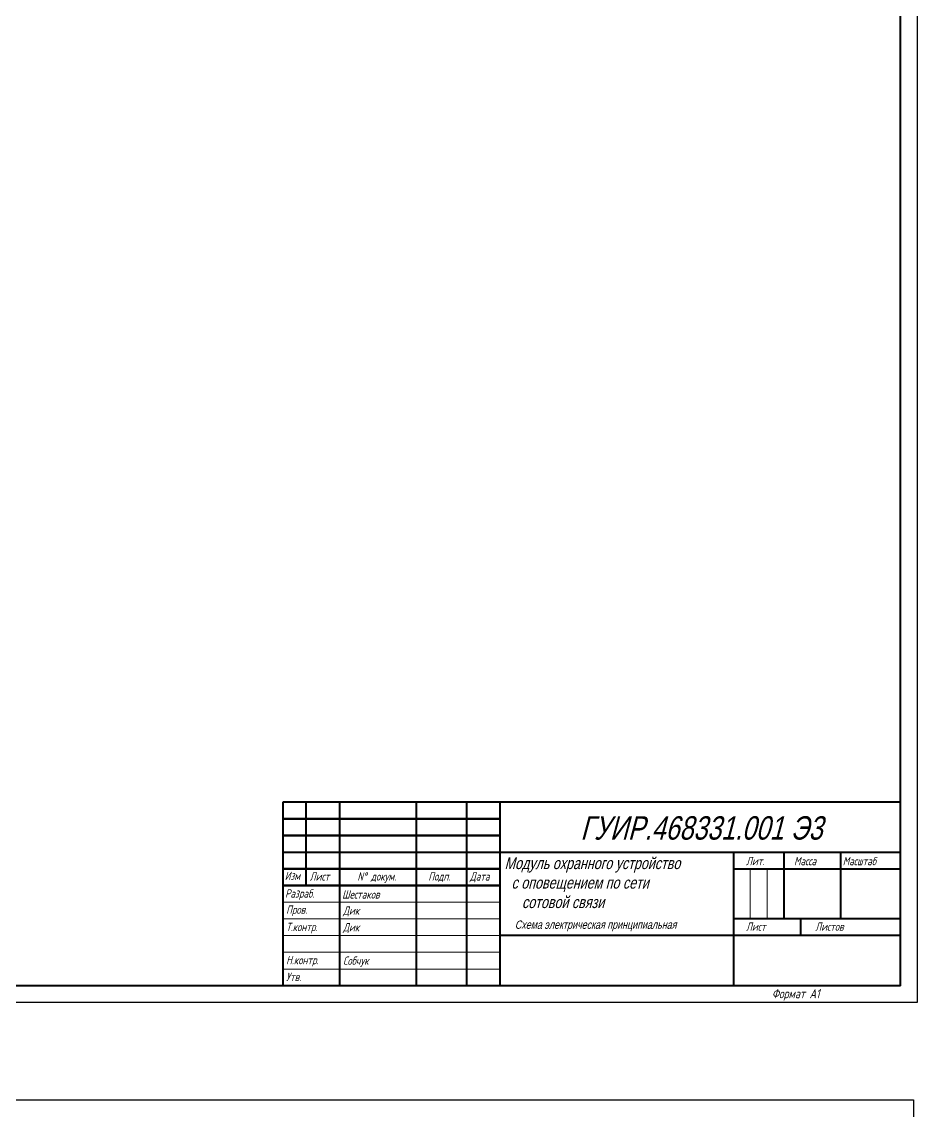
# Model space of a CAD drawing. Header units: millimetres. Extents: x 0 to 9139, y -367 to 2333.
# Drawn here: x 5280.9 to 5549.1, y 1266.2 to 1592.4 of the extents above; entities that cross this region are included whole.
import ezdxf

# ---------------------------------------------------------------- set-up
doc = ezdxf.new("R2010")
doc.units = ezdxf.units.MM
doc.header["$LTSCALE"] = 0.5
doc.layers.get('0').update_dxf_attribs({"lineweight": 60})
doc.layers.add('KONTUR', color=7, linetype='Continuous')
for name, color, linetype, lineweight in [('Основная', 7, 'Continuous', 40), ('текст', 7, 'Continuous', 30), ('тонкая', 7, 'Continuous', 20)]:
    doc.layers.add(name, color=color, linetype=linetype, lineweight=lineweight)
doc.styles.add('ESKD', font='standarteskd.shx', dxfattribs={"width": 0.8, "oblique": 15})
doc.styles.add('стиль1', font='romans.shx', dxfattribs={"width": 0.75, "oblique": 15, "height": 3.5})

msp = doc.modelspace()

# ---------------------------------------------------------------- linework, layer by layer
for p, q in [((5424.12, 1353.81), (5359.12, 1353.81)), ((5424.12, 1348.81), (5359.12, 1348.81)), ((5424.12, 1338.81), (5359.12, 1338.81)), ((5424.12, 1333.81), (5359.12, 1333.81)), ((5494.12, 1303.81), (5494.12, 1303.81))]:
    msp.add_line(p, q)
at = {"layer": 'KONTUR'}
for p, q in [((5549.12, 1892.81), (5549.12, 1298.81)), ((5549.12, 1298.81), (4708.12, 1298.81)), ((4707.03, 1269.63), (5548.03, 1269.63)), ((5548.03, 1269.63), (5548.03, 675.63))]:
    msp.add_line(p, q, dxfattribs=at)
at = {"layer": 'Основная'}
for p, q in [((5544.12, 1303.81), (5544.12, 1887.81)), ((5359.12, 1358.81), (5359.12, 1303.81)), ((5544.12, 1358.81), (5359.12, 1358.81)), ((5366.12, 1333.81), (5366.12, 1358.81)), ((5376.12, 1358.81), (5376.12, 1303.81)), ((5399.12, 1303.81), (5399.12, 1358.81)), ((5414.12, 1358.81), (5414.12, 1303.81)), ((5424.12, 1358.81), (5424.12, 1303.81)), ((5359.12, 1343.81), (5544.12, 1343.81)), ((5494.12, 1343.81), (5494.12, 1303.81)), ((5509.12, 1343.81), (5509.12, 1323.81)), ((5526.12, 1343.81), (5526.12, 1323.81)), ((5494.12, 1338.81), (5544.12, 1338.81)), ((5544.12, 1323.81), (5494.12, 1323.81)), ((5514.12, 1323.81), (5514.12, 1318.81)), ((5544.12, 1318.81), (5424.12, 1318.81)), ((5544.12, 1303.81), (4716.12, 1303.81))]:
    msp.add_line(p, q, dxfattribs=at)
at = {"layer": 'тонкая'}
for p, q in [((5499.11, 1338.61), (5499.11, 1323.81)), ((5504.19, 1338.61), (5504.19, 1323.81)), ((5359.12, 1328.81), (5424.12, 1328.81)), ((5424.12, 1323.81), (5359.12, 1323.81)), ((5424.12, 1318.81), (5359.12, 1318.81))]:
    msp.add_line(p, q, dxfattribs=at)
for points in [[(5359.12, 1313.81), (5424.12, 1313.81)], [(5359.12, 1308.81), (5424.12, 1308.81)]]:
    msp.add_lwpolyline(points, dxfattribs=at)

# ---------------------------------------------------------------- texts
at = {"style": 'ESKD'}
for s, insert, char_height, width, attachment_point in [('ГУИР.468331.001 Э3', (5484.47, 1351), 7, 120, 5), ('\\pxt1;{\\H0.7x;Модуль охранного устройство\\P  с оповещением по сети \\P     сотовой связи}', (5425.52, 1342.22), 5, 105.9279, 1), ('\\pxt1; Схема электрическая принципиальная', (5427.85, 1323.34), 2.5, 112.73, 1)]:
    msp.add_mtext(s, dxfattribs=dict(at, insert=insert, char_height=char_height, width=width, attachment_point=attachment_point))
at = {"layer": 'текст', "style": 'стиль1', "oblique": 15, "width": 0.75}
for s, height, p in [('Лит.', 2.5, (5497.84, 1339.88)), ('Масса', 2.5, (5512.22, 1339.88)), ('Масштаб', 2.5, (5526.81, 1339.88)), ('Изм', 2.5, (5359.67, 1335.43)), ('Лист', 2.5, (5367.14, 1335.28)), ('N%%d докум. ', 2.5, (5381.43, 1335.28)), ('Подп.', 2.5, (5402.68, 1335.28)), ('Дата', 2.5, (5415.13, 1335.28)), ('Разраб.', 2.5, (5359.78, 1330.18)), ('Шестаков', 2.5, (5376.86, 1329.89)), ('Пров.', 2.5, (5360.09, 1325.34)), ('Дик', 2.5, (5377.16, 1325.06)), ('Т.контр.', 2.5, (5360.09, 1320.15)), ('Дик', 2.5, (5377.16, 1320.06)), ('Лист', 2.5, (5497.84, 1320.27)), ('Листов', 2.5, (5518.57, 1320.27)), ('Н.контр.', 2.5, (5360.09, 1310.23)), ('Собчук', 2.5, (5377.16, 1310.06)), ('Утв.', 2.5, (5360.09, 1305.21)), ('Формат А1', 2.75, (5505.59, 1300.06))]:
    msp.add_text(s, height=height, dxfattribs=at).set_placement(p)

doc.saveas('drawing.dxf')
